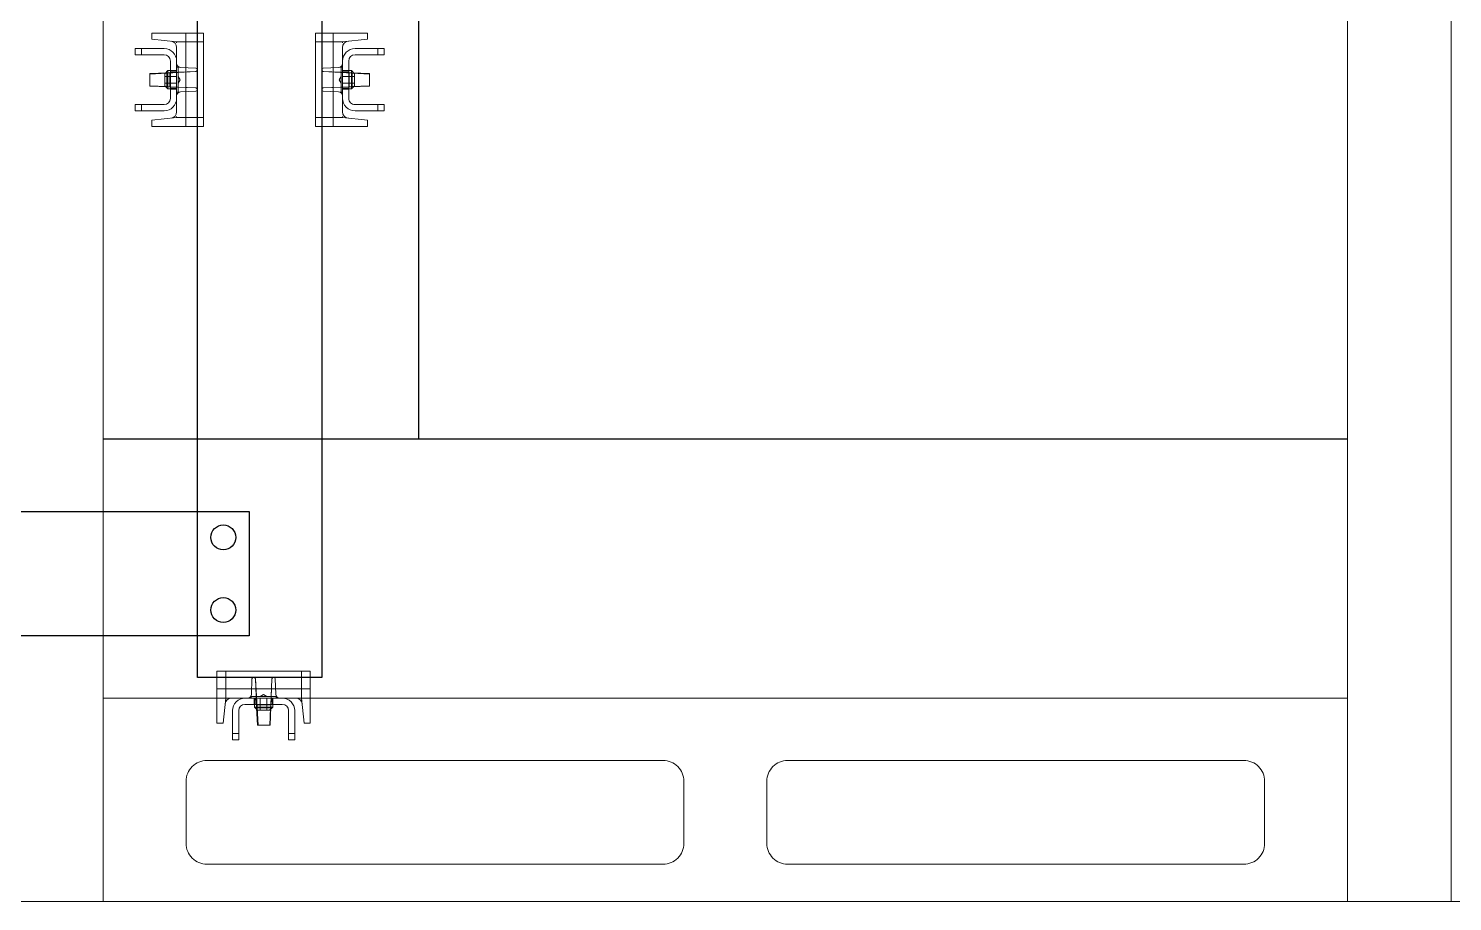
# Model space of a CAD drawing. Header units: millimetres. Extents: x -116965 to 323937, y 291661 to 566926.
# Drawn here: x -34924 to -34237, y 346152 to 346573 of the extents above; entities that cross this region are included whole.
import ezdxf

# ---------------------------------------------------------------- set-up
doc = ezdxf.new("R2010")
doc.units = ezdxf.units.MM
doc.layers.get('0').update_dxf_attribs({"lineweight": 18})
doc.layers.add('hw_Auxiliary', color=2, linetype='Continuous', lineweight=13)

# ---------------------------------------------------------------- blocks, each defined once
blk = doc.blocks.new('*U1443')
for points in [[(0, 2200), (0, 0), (50, 0), (50, 2200)], [(650, 2200), (650, 0), (700, 0), (700, 2200)], [(50, 98), (50, 0), (650, 0), (650, 98)]]:
    blk.add_lwpolyline(points, close=True)
at = {"layer": 'hw_Auxiliary'}
for points in [[(100, 68), (320, 68, -0.414214), (330, 58), (330, 28, -0.414214), (320, 18), (100, 18, -0.414214), (90, 28), (90, 58, -0.414214)], [(600, 68), (380, 68, 0.414214), (370, 58), (370, 28, 0.414214), (380, 18), (600, 18, 0.414214), (610, 28), (610, 58, 0.414214)]]:
    blk.add_lwpolyline(points, format="xyb", close=True, dxfattribs=at)
blk = doc.blocks.new('*U1599')
blk.add_lwpolyline([(0, 2200), (0, 0), (50, 0), (50, 2200)], close=True)
blk = doc.blocks.new('*U1663')
at = {"color": 1, "lineweight": -3, "ltscale": 5}
blk.add_lwpolyline([(63346.44, 341247.32), (63346.44, 341307.32), (63536.88, 341307.32), (63536.88, 341247.32)], close=True, dxfattribs=at)
for centre in [(63358.94, 341294.82), (63524.38, 341294.82), (63358.94, 341259.82), (63524.38, 341259.82)]:
    blk.add_circle(centre, 6, dxfattribs=at)
blk = doc.blocks.new('*U1662')
at = {"color": 1, "lineweight": -3, "ltscale": 5}
blk.add_lwpolyline([(63454.81, 341247.32), (63454.81, 341307.32), (64234.14, 341307.32), (64234.14, 341247.32)], close=True, dxfattribs=at)
blk = doc.blocks.new('555')
at = {"lineweight": 5}
for p, q in [((-12, 33), (-15, 33)), ((-15, 33), (-15, 30)), ((-15, 30), (-12, 30)), ((-15, 19), (-15, 30)), ((-12, 30), (-12, 33)), ((-12, 30), (-12, 19)), ((15, 33), (12, 33)), ((12, 33), (12, 30)), ((12, 30), (15, 30)), ((12, 19), (12, 30)), ((15, 30), (15, 33)), ((15, 30), (15, 19)), ((-22.5, 25), (-19.5, 25)), ((-22.5, 0), (-22.5, 25)), ((-19.5, 25), (-18.24, 13)), ((-2.71, 26), (-3.96, 3.71)), ((-3, 26), (-3.36, 17.7)), ((-3, 26), (3, 26)), ((3, 26), (3.19, 26)), ((3.36, 17.7), (3, 26)), ((3.97, 3.72), (3.19, 26)), ((18.24, 13), (19.5, 25)), ((19.5, 25), (22.5, 25)), ((22.5, 25), (22.5, 0)), ((-9, 16), (9, 16)), ((-4.5, 13), (-4.5, 16)), ((-2.9, 18.75), (-4.4, 17.25)), ((-4.4, 13), (-4.4, 17.25)), ((0, 17.25), (-4.4, 17.25)), ((-4.15, 13), (-4.15, 16)), ((-3.43, 16.2), (-3.97, 3.72)), ((-3.36, 17.7), (-3.43, 16.2)), ((3.43, 16.2), (-3.43, 16.2)), ((3.36, 17.7), (-3.36, 17.7)), ((-2.9, 18.75), (0, 18.75)), ((-1.6, 18.75), (-1.6, 13)), ((0, 18.75), (2.9, 18.75)), ((4.4, 17.25), (0, 17.25)), ((1.6, 18.75), (1.6, 13)), ((2.9, 18.75), (4.4, 17.25)), ((3.48, 17.7), (3.36, 17.7)), ((3.43, 16.2), (3.36, 17.7)), ((3.43, 16.2), (3.54, 16.2)), ((3.97, 3.72), (3.43, 16.2)), ((4.15, 13), (4.15, 16)), ((4.4, 13), (4.4, 17.25)), ((4.5, 13), (4.5, 16)), ((22.5, 8.5), (-22.5, 8.5)), ((-18.24, 13), (-18.24, 13)), ((-18.24, 13), (-18.24, 0)), ((-17.74, 13), (-18.24, 13)), ((-9, 13), (-15.54, 13)), ((9, 13), (-9, 13)), ((-6, 13), (-6, 12.25)), ((0, 12.25), (-6, 12.25)), ((-5.61, 3.72), (-5.86, 11.07)), ((0, 11.29), (-1.6, 12.25)), ((0, 11.29), (1.6, 12.25)), ((6, 12.25), (0, 12.25)), ((5.86, 11.07), (5.61, 3.72)), ((6, 13), (6, 12.25)), ((15.54, 13), (9, 13)), ((18.24, 13), (17.74, 13)), ((18.24, 0), (18.24, 13)), ((18.24, 13), (18.24, 13)), ((-22.5, 3), (-4.86, 3)), ((-18.24, 0), (-22.5, 0)), ((-18.24, 0), (-17.74, 0)), ((-17.74, 0), (17.74, 0)), ((-4.72, 3), (-4.86, 3)), ((-4.72, 3), (4.72, 3)), ((4.86, 3), (4.72, 3)), ((4.86, 3), (22.5, 3)), ((17.74, 0), (18.24, 0)), ((22.5, 0), (18.24, 0))]:
    blk.add_line(p, q, dxfattribs=at)
for centre, radius, start, end in [((-15.54, 16), 3, 186, 270), ((-9, 19), 6, 180, 270), ((-9, 19), 3, 180, 270), ((9, 19), 3, 270, 0), ((9, 19), 6, 270, 0), ((15.54, 16), 3, 270, 354), ((-7.86, 11), 2, 2, 90), ((7.86, 11), 2, 90, 178), ((-4.86, 3.75), 0.75, 182, 270), ((-4.72, 3.75), 0.75, 270, 357.51045), ((-4.71, 3.75), 0.75, 270, 356.78293), ((4.72, 3.75), 0.75, 182.01384, 270), ((4.72, 3.75), 0.75, 182.48955, 270), ((4.86, 3.75), 0.75, 270, 358)]:
    blk.add_arc(centre, radius, start, end, dxfattribs=at)

msp = doc.modelspace()

# ---------------------------------------------------------------- linework, layer by layer
at = {"lineweight": -3, "ltscale": 5}
for p, q in [((-34735.949803, 348038.27154), (-34735.949803, 346374.783643)), ((-34887.949803, 346374.783643), (-34287.949803, 346374.783643))]:
    msp.add_line(p, q, dxfattribs=at)

# ---------------------------------------------------------------- block references
for name, p in [('*U1443', (-34937.949803, 346151.783643)), ('*U1599', (-34237.949803, 346151.783643))]:
    msp.add_blockref(name, p)
at = {"lineweight": -3}
for name, p, rotation in [('*U1662', (-376089.838217, 410493.927028), 270), ('*U1663', (28528.927936, 687587.105867), 180)]:
    msp.add_blockref(name, p, dxfattribs=dict(at, rotation=rotation))
at = {"xscale": -1}
for p, rotation in [((-34839.514912, 346547.922778), 90), ((-34810.569361, 346262.783123), 180)]:
    msp.add_blockref('555', p, dxfattribs=dict(at, rotation=rotation))
at = {"rotation": 270}
msp.add_blockref('555', (-34785.514672, 346547.922778), dxfattribs=at)

doc.saveas('drawing.dxf')
